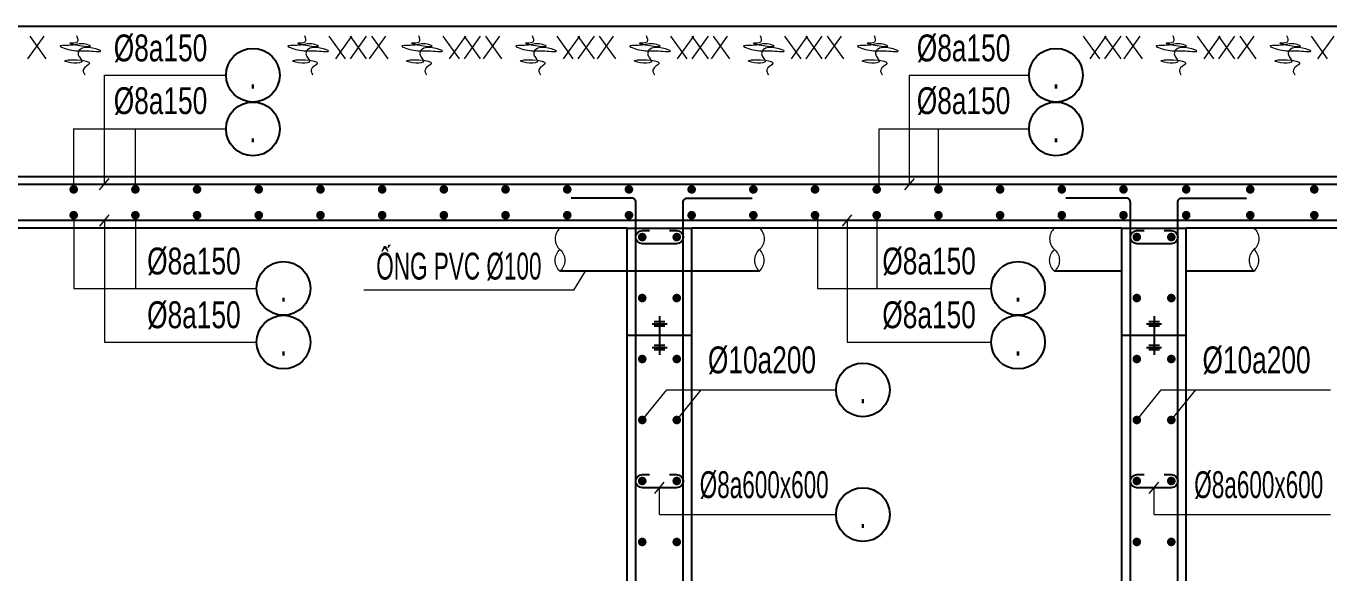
# Model space of a CAD drawing. Extents: x 1229855 to 1302267, y 1135177 to 1201195.
# Drawn here: x 1265901 to 1271960, y 1154020 to 1156565 of the extents above; entities that cross this region are included whole.
import ezdxf
from ezdxf.enums import TextEntityAlignment as Align

# ---------------------------------------------------------------- set-up
doc = ezdxf.new("R2010")
doc.units = 0
doc.header["$LTSCALE"] = 25
doc.header["$MEASUREMENT"] = 0
doc.linetypes.add('HIDDEN', pattern=[0.375, 0.25, -0.125])
for name, color, linetype in [('CDC.03.BORDER', 3, 'CONTINUOUS'), ('CDC.04.HIDDEN', 8, 'HIDDEN'), ('CDC.05.STEEL', 4, 'CONTINUOUS'), ('CDC.06.TEXT', 2, 'CONTINUOUS'), ('CDC.11.NOTE', 8, 'CONTINUOUS'), ('CDC.14.STEELNUM', 3, 'CONTINUOUS')]:
    doc.layers.add(name, color=color, linetype=linetype)
doc.layers.add('KCS_CHI', color=1, linetype='CONTINUOUS', lineweight=15)
doc.styles.add('KCS_SMTEXT', font='arial.ttf', dxfattribs={"width": 0.7})
doc.linetypes.add('ZIGZAG', pattern='A,0.0001,-0.2,[131,ltypeshp.shx,S=0.2,R=0,X=-0.2,Y=0],-0.4,[131,ltypeshp.shx,S=0.2,R=180,X=0.2,Y=0],-0.2', length=0.8001)

# ---------------------------------------------------------------- blocks, each defined once
blk = doc.blocks.new('bang')
at = {"layer": 'CDC.11.NOTE', "ltscale": 3}
for points in [[(-25, 65), (25, 65)], [(0, 90), (0, -90)], [(-35, 55), (35, 55)], [(-25, 45), (25, 45)], [(-35, -55), (35, -55)], [(-25, -45), (25, -45)], [(-25, -65), (25, -65)]]:
    blk.add_lwpolyline(points, dxfattribs=at)

msp = doc.modelspace()

# ---------------------------------------------------------------- linework, layer by layer
at = {"layer": 'CDC.03.BORDER'}
for p, q in [((1263347.76, 1156564.73), (1274322.32, 1156564.73)), ((1263996.44, 1155864.73), (1273797.28, 1155864.73)), ((1268696.86, 1155624.73), (1264596.86, 1155624.73)), ((1268696.86, 1155624.73), (1268384.11, 1155624.73)), ((1268696.86, 1152424.73), (1268696.86, 1155624.73)), ((1270996.86, 1155624.73), (1268996.86, 1155624.73)), ((1268996.86, 1152424.73), (1268996.86, 1155624.73)), ((1270996.86, 1155624.73), (1270684.11, 1155624.73)), ((1270996.86, 1152424.73), (1270996.86, 1155624.73)), ((1273196.86, 1155624.73), (1271296.86, 1155624.73)), ((1271296.86, 1152424.73), (1271296.86, 1155624.73)), ((1268696.86, 1155424.73), (1268384.11, 1155424.73)), ((1269311.61, 1155424.73), (1268996.86, 1155424.73)), ((1270996.86, 1155424.73), (1270684.11, 1155424.73)), ((1271611.61, 1155424.73), (1271296.86, 1155424.73))]:
    msp.add_line(p, q, dxfattribs=at)
at = {"layer": 'CDC.03.BORDER', "linetype": 'ZIGZAG', "ltscale": 2}
for p, q in [((1268997.28, 1155124.73), (1268697.28, 1155124.73)), ((1271297.28, 1155124.73), (1270997.28, 1155124.73))]:
    msp.add_line(p, q, dxfattribs=at)
at = {"layer": 'CDC.04.HIDDEN', "linetype": 'HIDDEN', "ltscale": 50}
for p, q in [((1268696.86, 1155624.73), (1268996.86, 1155624.73)), ((1270996.86, 1155624.73), (1271296.86, 1155624.73)), ((1268996.86, 1155424.73), (1268696.86, 1155424.73))]:
    msp.add_line(p, q, dxfattribs=at)
at = {"layer": 'CDC.05.STEEL'}
msp.add_line((1273707.28, 1155659.73), (1264086.44, 1155659.73), dxfattribs=at)
for points in [[(1264086.44, 1155624.73), (1264086.44, 1155809.73, -0.4142136), (1264106.44, 1155829.73), (1273687.28, 1155829.73, -0.4142136), (1273707.28, 1155809.73), (1273707.28, 1155624.73)], [(1268436.86, 1151924.73), (1268716.86, 1151924.73, 0.4142136), (1268736.86, 1151944.73), (1268736.86, 1155744.73, 0.4142136), (1268716.86, 1155764.73), (1268436.86, 1155764.73)], [(1269277.71, 1151924.73), (1268977.28, 1151924.73, -0.4142136), (1268957.28, 1151944.73), (1268957.28, 1155744.73, -0.4142136), (1268977.28, 1155764.73), (1269277.71, 1155764.73)], [(1270736.86, 1151924.73), (1271016.86, 1151924.73, 0.4142136), (1271036.86, 1151944.73), (1271036.86, 1155744.73, 0.4142136), (1271016.86, 1155764.73), (1270736.86, 1155764.73)], [(1271577.71, 1151924.73), (1271277.28, 1151924.73, -0.4142136), (1271257.28, 1151944.73), (1271257.28, 1155744.73, -0.4142136), (1271277.28, 1155764.73), (1271577.71, 1155764.73)], [(1268893.59, 1155613.17), (1268926.44, 1155613.17, -1), (1268926.44, 1155551.47), (1268767.71, 1155551.47, -1), (1268767.71, 1155613.17), (1268800.56, 1155613.17)], [(1271193.59, 1155613.17), (1271226.44, 1155613.17, -1), (1271226.44, 1155551.47), (1271067.71, 1155551.47, -1), (1271067.71, 1155613.17), (1271100.56, 1155613.17)], [(1268893.59, 1154478.42), (1268926.44, 1154478.42, -1), (1268926.44, 1154416.73), (1268767.71, 1154416.73, -1), (1268767.71, 1154478.42), (1268800.56, 1154478.42)], [(1271193.59, 1154478.42), (1271226.44, 1154478.42, -1), (1271226.44, 1154416.73), (1271067.71, 1154416.73, -1), (1271067.71, 1154478.42), (1271100.56, 1154478.42)]]:
    msp.add_lwpolyline(points, format="xyb", dxfattribs=at)
at = {"layer": 'CDC.05.STEEL', "const_width": 20}
for points in [[(1266112.69, 1155804.73, 1), (1266132.69, 1155804.73, 1)], [(1266399.61, 1155804.73, 1), (1266419.61, 1155804.73, 1)], [(1266686.53, 1155804.73, 1), (1266706.53, 1155804.73, 1)], [(1266973.45, 1155804.73, 1), (1266993.45, 1155804.73, 1)], [(1267260.37, 1155804.73, 1), (1267280.37, 1155804.73, 1)], [(1267547.29, 1155804.73, 1), (1267567.29, 1155804.73, 1)], [(1267834.21, 1155804.73, 1), (1267854.21, 1155804.73, 1)], [(1268121.13, 1155804.73, 1), (1268141.13, 1155804.73, 1)], [(1268408.05, 1155804.73, 1), (1268428.05, 1155804.73, 1)], [(1268694.97, 1155804.73, 1), (1268714.97, 1155804.73, 1)], [(1268986.57, 1155804.73, 1), (1269006.57, 1155804.73, 1)], [(1269273.48, 1155804.73, 1), (1269293.48, 1155804.73, 1)], [(1269560.4, 1155804.73, 1), (1269580.4, 1155804.73, 1)], [(1269847.31, 1155804.73, 1), (1269867.31, 1155804.73, 1)], [(1270134.23, 1155804.73, 1), (1270154.23, 1155804.73, 1)], [(1270421.14, 1155804.73, 1), (1270441.14, 1155804.73, 1)], [(1270708.06, 1155804.73, 1), (1270728.06, 1155804.73, 1)], [(1270994.97, 1155804.73, 1), (1271014.97, 1155804.73, 1)], [(1271286.57, 1155804.73, 1), (1271306.57, 1155804.73, 1)], [(1271604.36, 1155804.73, -1), (1271584.36, 1155804.73, -1)], [(1271902.15, 1155804.73, -1), (1271882.15, 1155804.73, -1)], [(1266112.69, 1155684.73, 1), (1266132.69, 1155684.73, 1)], [(1266399.61, 1155684.73, 1), (1266419.61, 1155684.73, 1)], [(1266686.53, 1155684.73, 1), (1266706.53, 1155684.73, 1)], [(1266973.45, 1155684.73, 1), (1266993.45, 1155684.73, 1)], [(1267260.37, 1155684.73, 1), (1267280.37, 1155684.73, 1)], [(1267547.29, 1155684.73, 1), (1267567.29, 1155684.73, 1)], [(1267834.21, 1155684.73, 1), (1267854.21, 1155684.73, 1)], [(1268121.13, 1155684.73, 1), (1268141.13, 1155684.73, 1)], [(1268408.05, 1155684.73, 1), (1268428.05, 1155684.73, 1)], [(1268694.97, 1155684.73, 1), (1268714.97, 1155684.73, 1)], [(1268986.57, 1155684.73, 1), (1269006.57, 1155684.73, 1)], [(1269273.48, 1155684.73, 1), (1269293.48, 1155684.73, 1)], [(1269560.4, 1155684.73, 1), (1269580.4, 1155684.73, 1)], [(1269847.31, 1155684.73, 1), (1269867.31, 1155684.73, 1)], [(1270134.23, 1155684.73, 1), (1270154.23, 1155684.73, 1)], [(1270421.14, 1155684.73, 1), (1270441.14, 1155684.73, 1)], [(1270708.06, 1155684.73, 1), (1270728.06, 1155684.73, 1)], [(1270994.97, 1155684.73, 1), (1271014.97, 1155684.73, 1)], [(1271286.57, 1155684.73, 1), (1271306.57, 1155684.73, 1)], [(1271604.36, 1155684.73, -1), (1271584.36, 1155684.73, -1)], [(1271902.15, 1155684.73, -1), (1271882.15, 1155684.73, -1)], [(1268756.86, 1155582.94, 1), (1268776.86, 1155582.94, 1)], [(1268917.28, 1155582.94, 1), (1268937.28, 1155582.94, 1)], [(1271056.86, 1155582.94, 1), (1271076.86, 1155582.94, 1)], [(1271217.28, 1155582.94, 1), (1271237.28, 1155582.94, 1)], [(1268756.86, 1155299.25, 1), (1268776.86, 1155299.25, 1)], [(1268917.28, 1155299.25, 1), (1268937.28, 1155299.25, 1)], [(1271056.86, 1155299.25, 1), (1271076.86, 1155299.25, 1)], [(1271217.28, 1155299.25, 1), (1271237.28, 1155299.25, 1)], [(1268756.86, 1155015.57, 1), (1268776.86, 1155015.57, 1)], [(1268917.28, 1155015.57, 1), (1268937.28, 1155015.57, 1)], [(1271056.86, 1155015.57, 1), (1271076.86, 1155015.57, 1)], [(1271217.28, 1155015.57, 1), (1271237.28, 1155015.57, 1)], [(1268756.86, 1154731.88, 1), (1268776.86, 1154731.88, 1)], [(1268917.28, 1154731.88, 1), (1268937.28, 1154731.88, 1)], [(1271056.86, 1154731.88, 1), (1271076.86, 1154731.88, 1)], [(1271217.28, 1154731.88, 1), (1271237.28, 1154731.88, 1)], [(1268756.86, 1154448.2, 1), (1268776.86, 1154448.2, 1)], [(1268917.28, 1154448.2, 1), (1268937.28, 1154448.2, 1)], [(1271056.86, 1154448.2, 1), (1271076.86, 1154448.2, 1)], [(1271217.28, 1154448.2, 1), (1271237.28, 1154448.2, 1)], [(1268756.86, 1154164.51, 1), (1268776.86, 1154164.51, 1)], [(1268917.28, 1154164.51, 1), (1268937.28, 1154164.51, 1)], [(1271056.86, 1154164.51, 1), (1271076.86, 1154164.51, 1)], [(1271217.28, 1154164.51, 1), (1271237.28, 1154164.51, 1)]]:
    msp.add_lwpolyline(points, format="xyb", close=True, dxfattribs=at)
at = {"layer": 'CDC.14.STEELNUM'}
for centre in [(1266956.11, 1156336.05), (1270690.73, 1156336.05), (1266956.11, 1156086.05), (1270690.73, 1156086.05), (1267098.51, 1155344.28), (1270514.42, 1155344.28), (1267098.51, 1155094.28), (1270514.42, 1155094.28), (1269793, 1154872.02), (1269793, 1154291.62)]:
    msp.add_circle(centre, 125, dxfattribs=at)
at = {"layer": 'KCS_CHI'}
for p, q in [((1265983.39, 1156517.71), (1265908.05, 1156411.76)), ((1265918.32, 1156517.71), (1265993.66, 1156411.76)), ((1267309.55, 1156517.71), (1267384.89, 1156411.76)), ((1267415.18, 1156517.71), (1267339.84, 1156411.76)), ((1267483.66, 1156517.71), (1267408.33, 1156411.76)), ((1267408.33, 1156517.71), (1267483.66, 1156411.76)), ((1267572.7, 1156517.71), (1267497.36, 1156411.76)), ((1267507.64, 1156517.71), (1267582.97, 1156411.76)), ((1267839.32, 1156517.71), (1267914.66, 1156411.76)), ((1267944.95, 1156517.71), (1267869.61, 1156411.76)), ((1268013.44, 1156517.71), (1267938.1, 1156411.76)), ((1267938.1, 1156517.71), (1268013.44, 1156411.76)), ((1268102.47, 1156517.71), (1268027.13, 1156411.76)), ((1268037.41, 1156517.71), (1268112.75, 1156411.76)), ((1268369.1, 1156517.71), (1268444.43, 1156411.76)), ((1268474.72, 1156517.71), (1268399.38, 1156411.76)), ((1268543.21, 1156517.71), (1268467.87, 1156411.76)), ((1268467.87, 1156517.71), (1268543.21, 1156411.76)), ((1268632.24, 1156517.71), (1268556.9, 1156411.76)), ((1268567.18, 1156517.71), (1268642.52, 1156411.76)), ((1268898.87, 1156517.71), (1268974.21, 1156411.76)), ((1269004.49, 1156517.71), (1268929.15, 1156411.76)), ((1269072.98, 1156517.71), (1268997.64, 1156411.76)), ((1268997.64, 1156517.71), (1269072.98, 1156411.76)), ((1269162.01, 1156517.71), (1269086.68, 1156411.76)), ((1269096.95, 1156517.71), (1269172.29, 1156411.76)), ((1269428.64, 1156517.71), (1269503.98, 1156411.76)), ((1269534.26, 1156517.71), (1269458.92, 1156411.76)), ((1269602.75, 1156517.71), (1269527.41, 1156411.76)), ((1269527.41, 1156517.71), (1269602.75, 1156411.76)), ((1269691.79, 1156517.71), (1269616.45, 1156411.76)), ((1269626.72, 1156517.71), (1269702.06, 1156411.76)), ((1270817.95, 1156517.71), (1270893.29, 1156411.76)), ((1270923.58, 1156517.71), (1270848.24, 1156411.76)), ((1270992.07, 1156517.71), (1270916.73, 1156411.76)), ((1270916.73, 1156517.71), (1270992.07, 1156411.76)), ((1271081.1, 1156517.71), (1271005.76, 1156411.76)), ((1271016.04, 1156517.71), (1271091.38, 1156411.76)), ((1271347.72, 1156517.71), (1271423.06, 1156411.76)), ((1271453.35, 1156517.71), (1271378.01, 1156411.76)), ((1271521.84, 1156517.71), (1271446.5, 1156411.76)), ((1271446.5, 1156517.71), (1271521.84, 1156411.76)), ((1271610.87, 1156517.71), (1271535.53, 1156411.76)), ((1271545.81, 1156517.71), (1271621.15, 1156411.76)), ((1271877.5, 1156517.71), (1271952.83, 1156411.76)), ((1271983.12, 1156517.71), (1271907.78, 1156411.76)), ((1266265.32, 1155829.73), (1266265.32, 1156336.05)), ((1266265.32, 1156336.05), (1266831.11, 1156336.05)), ((1270010.09, 1155829.73), (1270010.09, 1156336.05)), ((1270010.09, 1156336.05), (1270565.73, 1156336.05)), ((1266120.1, 1156086.05), (1266831.11, 1156086.05)), ((1266122.69, 1155804.73), (1266122.69, 1156086.05)), ((1266409.61, 1155804.73), (1266409.61, 1156086.05)), ((1269868.18, 1155804.73), (1269868.18, 1156086.05)), ((1269868.18, 1156086.05), (1270565.73, 1156086.05)), ((1270144.23, 1155804.73), (1270144.23, 1156086.05)), ((1266243.06, 1155803.26), (1266287.58, 1155856.21)), ((1269987.83, 1155803.26), (1270032.35, 1155856.21)), ((1266122.69, 1155684.73), (1266122.69, 1155344.28)), ((1266243.61, 1155633.26), (1266288.13, 1155686.21)), ((1266409.61, 1155684.73), (1266409.61, 1155344.28)), ((1269581.26, 1155684.73), (1269581.26, 1155344.28)), ((1269697.61, 1155633.26), (1269742.13, 1155686.21)), ((1269857.31, 1155684.73), (1269857.31, 1155344.28)), ((1266265.87, 1155659.73), (1266265.87, 1155094.28)), ((1269719.87, 1155659.73), (1269719.87, 1155094.28)), ((1268448.33, 1155335.37), (1268503.4, 1155424.73)), ((1266122.69, 1155344.28), (1266973.51, 1155344.28)), ((1268448.33, 1155335.37), (1267472.79, 1155335.37)), ((1269581.26, 1155344.28), (1270389.42, 1155344.28)), ((1266265.87, 1155094.28), (1266973.51, 1155094.28)), ((1269719.87, 1155094.28), (1270389.42, 1155094.28)), ((1268766.86, 1154731.88), (1268880.7, 1154872.02)), ((1268880.7, 1154872.02), (1269668, 1154872.02)), ((1268927.28, 1154731.88), (1269041.13, 1154872.02)), ((1271066.86, 1154731.88), (1271180.7, 1154872.02)), ((1271180.7, 1154872.02), (1271968, 1154872.02)), ((1271227.28, 1154731.88), (1271341.13, 1154872.02)), ((1268824.81, 1154390.26), (1268869.33, 1154443.2)), ((1268847.07, 1154291.62), (1268847.07, 1154416.73)), ((1271124.81, 1154390.26), (1271169.33, 1154443.2)), ((1271147.07, 1154291.62), (1271147.07, 1154416.73)), ((1268847.07, 1154291.62), (1269668, 1154291.62)), ((1271147.07, 1154291.62), (1271968, 1154291.62))]:
    msp.add_line(p, q, dxfattribs=at)
for points in [[(1268384.11, 1155624.73, 0.4549628), (1268384.11, 1155524.73, -0.4549628), (1268384.11, 1155424.73, -0.4549628), (1268384.11, 1155524.73, -0.3639702)], [(1269311.61, 1155624.73, -0.4549628), (1269311.61, 1155524.73, 0.4549628), (1269311.61, 1155424.73, 0.4549628), (1269311.61, 1155524.73, 0.3639702)], [(1270684.11, 1155624.73, 0.4549628), (1270684.11, 1155524.73, -0.4549628), (1270684.11, 1155424.73, -0.4549628), (1270684.11, 1155524.73, -0.3639702)], [(1271611.61, 1155624.73, -0.4549628), (1271611.61, 1155524.73, 0.4549628), (1271611.61, 1155424.73, 0.4549628), (1271611.61, 1155524.73, 0.3639702)]]:
    msp.add_lwpolyline(points, format="xyb", dxfattribs=at)
for points in [[(1266136.3, 1156521.48), (1266138.69, 1156490.38), (1266105.13, 1156485.59), (1266201.02, 1156471.24), (1266177.05, 1156480.81), (1266119.52, 1156476.02), (1266059.59, 1156471.24), (1266114.72, 1156452.1), (1266184.24, 1156449.71), (1266248.96, 1156447.32), (1266150.68, 1156454.49), (1266143.49, 1156435.35), (1266150.68, 1156418.61), (1266160.27, 1156401.86), (1266081.16, 1156401.86), (1266196.23, 1156389.9), (1266167.46, 1156361.19), (1266174.65, 1156337.27)], [(1267195.84, 1156521.48), (1267198.24, 1156490.38), (1267164.68, 1156485.59), (1267260.56, 1156471.24), (1267236.59, 1156480.81), (1267179.06, 1156476.02), (1267119.13, 1156471.24), (1267174.27, 1156452.1), (1267243.78, 1156449.71), (1267308.51, 1156447.32), (1267210.22, 1156454.49), (1267203.03, 1156435.35), (1267210.22, 1156418.61), (1267219.81, 1156401.86), (1267140.71, 1156401.86), (1267255.77, 1156389.9), (1267227, 1156361.19), (1267234.2, 1156337.27)], [(1267725.61, 1156521.48), (1267728.01, 1156490.38), (1267694.45, 1156485.59), (1267790.34, 1156471.24), (1267766.36, 1156480.81), (1267708.83, 1156476.02), (1267648.9, 1156471.24), (1267704.04, 1156452.1), (1267773.56, 1156449.71), (1267838.28, 1156447.32), (1267740, 1156454.49), (1267732.8, 1156435.35), (1267740, 1156418.61), (1267749.58, 1156401.86), (1267670.48, 1156401.86), (1267785.54, 1156389.9), (1267756.78, 1156361.19), (1267763.97, 1156337.27)], [(1268255.38, 1156521.48), (1268257.78, 1156490.38), (1268224.22, 1156485.59), (1268320.11, 1156471.24), (1268296.14, 1156480.81), (1268238.6, 1156476.02), (1268178.68, 1156471.24), (1268233.81, 1156452.1), (1268303.33, 1156449.71), (1268368.05, 1156447.32), (1268269.77, 1156454.49), (1268262.58, 1156435.35), (1268269.77, 1156418.61), (1268279.36, 1156401.86), (1268200.25, 1156401.86), (1268315.31, 1156389.9), (1268286.55, 1156361.19), (1268293.74, 1156337.27)], [(1268785.16, 1156521.48), (1268787.55, 1156490.38), (1268753.99, 1156485.59), (1268849.88, 1156471.24), (1268825.91, 1156480.81), (1268768.38, 1156476.02), (1268708.45, 1156471.24), (1268763.58, 1156452.1), (1268833.1, 1156449.71), (1268897.82, 1156447.32), (1268799.54, 1156454.49), (1268792.35, 1156435.35), (1268799.54, 1156418.61), (1268809.13, 1156401.86), (1268730.02, 1156401.86), (1268845.08, 1156389.9), (1268816.32, 1156361.19), (1268823.51, 1156337.27)], [(1269314.93, 1156521.48), (1269317.32, 1156490.38), (1269283.76, 1156485.59), (1269379.65, 1156471.24), (1269355.68, 1156480.81), (1269298.15, 1156476.02), (1269238.22, 1156471.24), (1269293.35, 1156452.1), (1269362.87, 1156449.71), (1269427.59, 1156447.32), (1269329.31, 1156454.49), (1269322.12, 1156435.35), (1269329.31, 1156418.61), (1269338.9, 1156401.86), (1269259.79, 1156401.86), (1269374.85, 1156389.9), (1269346.09, 1156361.19), (1269353.28, 1156337.27)], [(1269844.7, 1156521.48), (1269847.1, 1156490.38), (1269813.54, 1156485.59), (1269909.42, 1156471.24), (1269885.45, 1156480.81), (1269827.92, 1156476.02), (1269767.99, 1156471.24), (1269823.12, 1156452.1), (1269892.64, 1156449.71), (1269957.36, 1156447.32), (1269859.08, 1156454.49), (1269851.89, 1156435.35), (1269859.08, 1156418.61), (1269868.67, 1156401.86), (1269789.56, 1156401.86), (1269904.63, 1156389.9), (1269875.86, 1156361.19), (1269883.05, 1156337.27)], [(1271234.01, 1156521.48), (1271236.41, 1156490.38), (1271202.85, 1156485.59), (1271298.74, 1156471.24), (1271274.76, 1156480.81), (1271217.23, 1156476.02), (1271157.31, 1156471.24), (1271212.44, 1156452.1), (1271281.96, 1156449.71), (1271346.68, 1156447.32), (1271248.4, 1156454.49), (1271241.21, 1156435.35), (1271248.4, 1156418.61), (1271257.98, 1156401.86), (1271178.88, 1156401.86), (1271293.94, 1156389.9), (1271265.18, 1156361.19), (1271272.37, 1156337.27)], [(1271763.79, 1156521.48), (1271766.18, 1156490.38), (1271732.62, 1156485.59), (1271828.51, 1156471.24), (1271804.54, 1156480.81), (1271747.01, 1156476.02), (1271687.08, 1156471.24), (1271742.21, 1156452.1), (1271811.73, 1156449.71), (1271876.45, 1156447.32), (1271778.17, 1156454.49), (1271770.98, 1156435.35), (1271778.17, 1156418.61), (1271787.76, 1156401.86), (1271708.65, 1156401.86), (1271823.71, 1156389.9), (1271794.95, 1156361.19), (1271802.14, 1156337.27)]]:
    msp.add_spline(points, degree=3, dxfattribs=at)

# ---------------------------------------------------------------- block references
for p in [(1268847.28, 1155124.73), (1271147.28, 1155124.73)]:
    msp.add_blockref('bang', p, dxfattribs=at)

# ---------------------------------------------------------------- texts
at = {"layer": 'CDC.06.TEXT', "style": 'KCS_SMTEXT'}
for s, width, p in [('%%C8a150', 0.7, (1266309.11, 1156400.5)), ('%%C8a150', 0.7, (1270043.73, 1156400.5)), ('%%C8a150', 0.7, (1266309.11, 1156155.05)), ('%%C8a150', 0.7, (1270043.73, 1156155.05)), ('%%C8a150', 0.7, (1266464.32, 1155409.04)), ('ỐNG PVC %%C100', 0.6, (1267529.69, 1155385.35)), ('%%C8a150', 0.7, (1269883.41, 1155409.04)), ('%%C8a150', 0.7, (1266464.32, 1155159.04)), ('%%C8a150', 0.7, (1269883.41, 1155159.04)), ('%%C10a200', 0.7, (1269072.3, 1154949.08)), ('%%C10a200', 0.7, (1271372.3, 1154949.08)), ('%%C8a600x600', 0.6, (1269034.05, 1154368.68)), ('%%C8a600x600', 0.6, (1271334.05, 1154368.68))]:
    msp.add_text(s, height=125, dxfattribs=dict(at, width=width)).set_placement(p)
at = {"layer": 'CDC.14.STEELNUM', "style": 'KCS_SMTEXT', "width": 0.7}
for p in [(1266956.11, 1156336.05), (1270690.73, 1156336.05), (1266956.11, 1156086.05), (1270690.73, 1156086.05), (1267098.51, 1155344.28), (1270514.42, 1155344.28), (1267098.51, 1155094.28), (1270514.42, 1155094.28), (1269793, 1154872.02), (1269793, 1154291.62)]:
    msp.add_text('.', height=125, dxfattribs=at).set_placement(p, align=Align.MIDDLE)

doc.saveas('drawing.dxf')
